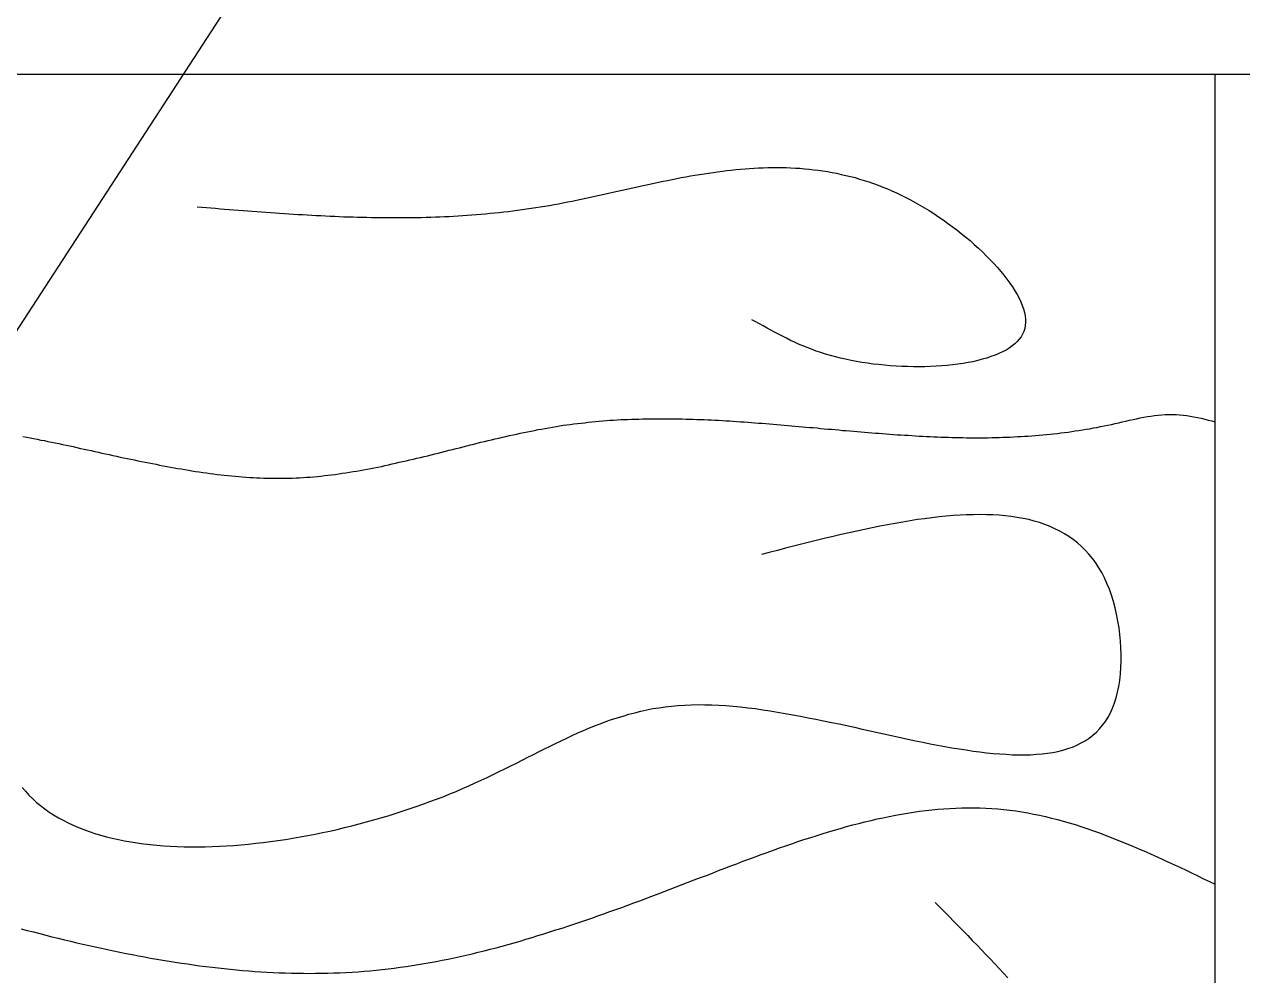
# Model space of a CAD drawing. Extents: x 443 to 1217, y -1921 to -677.
# Drawn here: x 705.76 to 716.09, y -877.91 to -869.84 of the extents above; entities that cross this region are included whole.
import ezdxf

# ---------------------------------------------------------------- set-up
doc = ezdxf.new("R2010")
doc.units = 0
doc.header["$MEASUREMENT"] = 0
doc.layers.get('0').update_dxf_attribs({"linetype": 'CONTINUOUS'})
doc.layers.add('1', color=7, linetype='CONTINUOUS')
doc.layers.add('6', color=7, linetype='CONTINUOUS')

msp = doc.modelspace()

# ---------------------------------------------------------------- linework, layer by layer
at = {"color": 7, "linetype": 'Continuous'}
msp.add_line((702.489, -877.373), (714.193, -859.382), dxfattribs=at)
at = {"layer": '1', "color": 7}
for p, q in [((712.067, -871.057), (712.106, -871.056)), ((712.106, -871.056), (712.145, -871.056)), ((712.145, -871.056), (712.183, -871.056)), ((712.183, -871.056), (712.222, -871.057)), ((711.217, -871.165), (711.256, -871.158)), ((711.256, -871.158), (711.294, -871.15)), ((711.294, -871.15), (711.333, -871.142)), ((711.333, -871.142), (711.371, -871.135)), ((711.371, -871.135), (711.41, -871.128)), ((711.41, -871.128), (711.448, -871.122)), ((711.448, -871.122), (711.487, -871.115)), ((711.487, -871.115), (711.526, -871.109)), ((711.526, -871.109), (711.564, -871.103)), ((711.564, -871.103), (711.603, -871.098)), ((711.603, -871.098), (711.641, -871.092)), ((711.641, -871.092), (711.681, -871.087)), ((711.681, -871.087), (711.719, -871.082)), ((711.719, -871.082), (711.757, -871.078)), ((711.757, -871.078), (711.796, -871.074)), ((711.796, -871.074), (711.834, -871.071)), ((711.834, -871.071), (711.874, -871.067)), ((711.874, -871.067), (711.912, -871.064)), ((711.912, -871.064), (711.951, -871.062)), ((711.951, -871.062), (711.989, -871.06)), ((711.989, -871.06), (712.028, -871.059)), ((712.028, -871.059), (712.067, -871.057)), ((712.222, -871.057), (712.26, -871.059)), ((712.26, -871.059), (712.3, -871.061)), ((712.3, -871.061), (712.339, -871.063)), ((712.339, -871.063), (712.377, -871.066)), ((712.377, -871.066), (712.416, -871.071)), ((712.416, -871.071), (712.455, -871.075)), ((712.455, -871.075), (712.494, -871.079)), ((712.494, -871.079), (712.533, -871.085)), ((712.533, -871.085), (712.572, -871.091)), ((712.572, -871.091), (712.611, -871.098)), ((712.611, -871.098), (712.649, -871.105)), ((712.649, -871.105), (712.689, -871.114)), ((712.689, -871.114), (712.728, -871.123)), ((712.728, -871.123), (712.767, -871.133)), ((712.767, -871.133), (712.806, -871.142)), ((712.806, -871.142), (712.845, -871.154)), ((712.845, -871.154), (712.884, -871.166)), ((710.754, -871.266), (710.793, -871.257)), ((710.793, -871.257), (710.832, -871.248)), ((710.832, -871.248), (710.87, -871.239)), ((710.87, -871.239), (710.909, -871.231)), ((710.909, -871.231), (710.947, -871.222)), ((710.947, -871.222), (710.985, -871.213)), ((710.985, -871.213), (711.025, -871.206)), ((711.025, -871.206), (711.063, -871.197)), ((711.063, -871.197), (711.102, -871.189)), ((711.102, -871.189), (711.14, -871.181)), ((711.14, -871.181), (711.178, -871.173)), ((711.178, -871.173), (711.217, -871.165)), ((712.884, -871.166), (712.923, -871.178)), ((712.923, -871.178), (712.962, -871.193)), ((712.962, -871.193), (713.001, -871.207)), ((713.001, -871.207), (713.041, -871.222)), ((713.041, -871.222), (713.08, -871.237)), ((713.08, -871.237), (713.119, -871.255)), ((713.119, -871.255), (713.158, -871.272)), ((710.254, -871.369), (710.292, -871.363)), ((710.292, -871.363), (710.33, -871.355)), ((710.33, -871.355), (710.37, -871.347)), ((710.37, -871.347), (710.408, -871.34)), ((710.408, -871.34), (710.446, -871.332)), ((710.446, -871.332), (710.485, -871.323)), ((710.485, -871.323), (710.523, -871.316)), ((710.523, -871.316), (710.562, -871.307)), ((710.562, -871.307), (710.601, -871.299)), ((710.601, -871.299), (710.639, -871.291)), ((710.639, -871.291), (710.678, -871.282)), ((710.678, -871.282), (710.716, -871.273)), ((710.716, -871.273), (710.754, -871.266)), ((713.158, -871.272), (713.198, -871.291)), ((713.198, -871.291), (713.237, -871.31)), ((713.237, -871.31), (713.276, -871.331)), ((713.276, -871.331), (713.315, -871.352)), ((713.315, -871.352), (713.355, -871.375)), ((707.229, -871.39), (707.268, -871.392)), ((707.268, -871.392), (707.307, -871.395)), ((707.307, -871.395), (707.345, -871.399)), ((707.345, -871.399), (707.385, -871.402)), ((707.385, -871.402), (707.424, -871.405)), ((707.424, -871.405), (707.462, -871.408)), ((707.462, -871.408), (707.501, -871.412)), ((707.501, -871.412), (707.54, -871.415)), ((707.54, -871.415), (707.579, -871.417)), ((707.579, -871.417), (707.618, -871.42)), ((707.618, -871.42), (707.657, -871.424)), ((707.657, -871.424), (707.695, -871.427)), ((707.695, -871.427), (707.734, -871.429)), ((707.734, -871.429), (707.774, -871.432)), ((707.774, -871.432), (707.812, -871.436)), ((707.812, -871.436), (707.851, -871.438)), ((707.851, -871.438), (707.89, -871.441)), ((707.89, -871.441), (707.928, -871.443)), ((707.928, -871.443), (707.968, -871.445)), ((707.968, -871.445), (708.007, -871.449)), ((708.007, -871.449), (708.045, -871.451)), ((708.045, -871.451), (708.084, -871.453)), ((708.084, -871.453), (708.122, -871.455)), ((708.122, -871.455), (708.162, -871.457)), ((708.162, -871.457), (708.201, -871.46)), ((708.201, -871.46), (708.239, -871.462)), ((708.239, -871.462), (708.278, -871.464)), ((708.278, -871.464), (708.317, -871.466)), ((708.317, -871.466), (708.356, -871.468)), ((708.356, -871.468), (708.395, -871.469)), ((708.395, -871.469), (708.434, -871.472)), ((709.365, -871.47), (709.403, -871.468)), ((709.403, -871.468), (709.442, -871.466)), ((709.442, -871.466), (709.48, -871.464)), ((709.48, -871.464), (709.519, -871.461)), ((709.519, -871.461), (709.558, -871.458)), ((709.558, -871.458), (709.597, -871.455)), ((709.597, -871.455), (709.635, -871.452)), ((709.635, -871.452), (709.674, -871.449)), ((709.674, -871.449), (709.712, -871.444)), ((709.712, -871.444), (709.752, -871.441)), ((709.752, -871.441), (709.79, -871.437)), ((709.79, -871.437), (709.829, -871.432)), ((709.829, -871.432), (709.867, -871.428)), ((709.867, -871.428), (709.906, -871.424)), ((709.906, -871.424), (709.945, -871.418)), ((709.945, -871.418), (709.984, -871.413)), ((709.984, -871.413), (710.022, -871.407)), ((710.022, -871.407), (710.06, -871.402)), ((710.06, -871.402), (710.099, -871.395)), ((710.099, -871.395), (710.137, -871.39)), ((710.137, -871.39), (710.177, -871.383)), ((710.177, -871.383), (710.215, -871.377)), ((710.215, -871.377), (710.254, -871.369)), ((713.355, -871.375), (713.395, -871.397)), ((713.395, -871.397), (713.434, -871.421)), ((713.434, -871.421), (713.473, -871.446)), ((713.473, -871.446), (713.513, -871.473)), ((708.434, -871.472), (708.472, -871.473)), ((708.472, -871.473), (708.511, -871.474)), ((708.511, -871.474), (708.55, -871.475)), ((708.55, -871.475), (708.589, -871.476)), ((708.589, -871.476), (708.628, -871.477)), ((708.628, -871.477), (708.666, -871.478)), ((708.666, -871.478), (708.705, -871.479)), ((708.705, -871.479), (708.745, -871.48)), ((708.745, -871.48), (708.783, -871.48)), ((708.783, -871.48), (708.822, -871.48)), ((708.822, -871.48), (708.86, -871.481)), ((708.86, -871.481), (708.899, -871.481)), ((708.899, -871.481), (708.939, -871.481)), ((708.939, -871.481), (708.977, -871.481)), ((708.977, -871.481), (709.016, -871.48)), ((709.016, -871.48), (709.054, -871.48)), ((709.054, -871.48), (709.093, -871.479)), ((709.093, -871.479), (709.132, -871.479)), ((709.132, -871.479), (709.171, -871.478)), ((709.171, -871.478), (709.21, -871.477)), ((709.21, -871.477), (709.248, -871.475)), ((709.248, -871.475), (709.287, -871.474)), ((709.287, -871.474), (709.325, -871.472)), ((709.325, -871.472), (709.365, -871.47)), ((713.513, -871.473), (713.552, -871.5)), ((713.552, -871.5), (713.591, -871.527)), ((713.591, -871.527), (713.63, -871.557)), ((713.63, -871.557), (713.668, -871.585)), ((713.668, -871.585), (713.707, -871.615)), ((713.707, -871.615), (713.744, -871.646)), ((713.744, -871.646), (713.781, -871.676)), ((713.781, -871.676), (713.817, -871.708)), ((713.817, -871.708), (713.852, -871.741)), ((713.852, -871.741), (713.886, -871.772)), ((713.886, -871.772), (713.919, -871.805)), ((713.919, -871.805), (713.952, -871.838)), ((713.952, -871.838), (713.983, -871.87)), ((713.983, -871.87), (714.013, -871.903)), ((714.013, -871.903), (714.041, -871.937)), ((714.041, -871.937), (714.068, -871.97)), ((714.068, -871.97), (714.093, -872.002)), ((714.093, -872.002), (714.117, -872.035)), ((714.117, -872.035), (714.14, -872.068)), ((714.14, -872.068), (714.161, -872.1)), ((714.161, -872.1), (714.18, -872.132)), ((714.18, -872.132), (714.196, -872.164)), ((714.196, -872.164), (714.211, -872.195)), ((714.211, -872.195), (714.223, -872.226)), ((714.223, -872.226), (714.234, -872.255)), ((714.234, -872.255), (714.242, -872.285)), ((714.242, -872.285), (714.247, -872.313)), ((711.964, -872.363), (711.931, -872.346)), ((711.996, -872.382), (711.964, -872.363)), ((712.027, -872.399), (711.996, -872.382)), ((712.06, -872.418), (712.027, -872.399)), ((714.249, -872.395), (714.245, -872.42)), ((714.247, -872.313), (714.25, -872.341)), ((714.252, -872.368), (714.249, -872.395)), ((714.25, -872.341), (714.252, -872.368)), ((712.091, -872.435), (712.06, -872.418)), ((712.124, -872.452), (712.091, -872.435)), ((712.157, -872.47), (712.124, -872.452)), ((712.191, -872.487), (712.157, -872.47)), ((712.224, -872.504), (712.191, -872.487)), ((714.213, -872.491), (714.198, -872.511)), ((714.226, -872.468), (714.213, -872.491)), ((714.237, -872.445), (714.226, -872.468)), ((714.245, -872.42), (714.237, -872.445)), ((712.258, -872.521), (712.224, -872.504)), ((712.293, -872.536), (712.258, -872.521)), ((712.328, -872.553), (712.293, -872.536)), ((712.364, -872.568), (712.328, -872.553)), ((712.401, -872.583), (712.364, -872.568)), ((712.438, -872.597), (712.401, -872.583)), ((712.476, -872.612), (712.438, -872.597)), ((714.086, -872.604), (714.056, -872.619)), ((714.112, -872.586), (714.086, -872.604)), ((714.137, -872.569), (714.112, -872.586)), ((714.16, -872.552), (714.137, -872.569)), ((714.181, -872.532), (714.16, -872.552)), ((714.198, -872.511), (714.181, -872.532)), ((712.515, -872.625), (712.476, -872.612)), ((712.556, -872.638), (712.515, -872.625)), ((712.597, -872.65), (712.556, -872.638)), ((712.639, -872.662), (712.597, -872.65)), ((712.682, -872.673), (712.639, -872.662)), ((712.726, -872.682), (712.682, -872.673)), ((712.772, -872.691), (712.726, -872.682)), ((712.817, -872.7), (712.772, -872.691)), ((712.864, -872.709), (712.817, -872.7)), ((712.911, -872.715), (712.864, -872.709)), ((713.806, -872.702), (713.764, -872.71)), ((713.846, -872.693), (713.806, -872.702)), ((713.885, -872.682), (713.846, -872.693)), ((713.922, -872.671), (713.885, -872.682)), ((713.958, -872.659), (713.922, -872.671)), ((713.993, -872.647), (713.958, -872.659)), ((714.026, -872.633), (713.993, -872.647)), ((714.056, -872.619), (714.026, -872.633)), ((712.959, -872.722), (712.911, -872.715)), ((713.007, -872.727), (712.959, -872.722)), ((713.056, -872.732), (713.007, -872.727)), ((713.105, -872.737), (713.056, -872.732)), ((713.154, -872.74), (713.105, -872.737)), ((713.203, -872.742), (713.154, -872.74)), ((713.252, -872.744), (713.203, -872.742)), ((713.301, -872.746), (713.252, -872.744)), ((713.35, -872.746), (713.301, -872.746)), ((713.398, -872.746), (713.35, -872.746)), ((713.446, -872.743), (713.398, -872.746)), ((713.494, -872.741), (713.446, -872.743)), ((713.541, -872.738), (713.494, -872.741)), ((713.588, -872.735), (713.541, -872.738)), ((713.634, -872.729), (713.588, -872.735)), ((713.678, -872.724), (713.634, -872.729)), ((713.722, -872.717), (713.678, -872.724)), ((713.764, -872.71), (713.722, -872.717)), ((710.423, -873.229), (710.453, -873.225)), ((710.453, -873.225), (710.484, -873.222)), ((710.484, -873.222), (710.514, -873.219)), ((710.514, -873.219), (710.545, -873.215)), ((710.545, -873.215), (710.576, -873.212)), ((710.576, -873.212), (710.606, -873.209)), ((710.606, -873.209), (710.637, -873.207)), ((710.637, -873.207), (710.667, -873.203)), ((710.667, -873.203), (710.698, -873.201)), ((710.698, -873.201), (710.728, -873.199)), ((710.728, -873.199), (710.759, -873.197)), ((710.759, -873.197), (710.789, -873.196)), ((710.789, -873.196), (710.82, -873.193)), ((710.82, -873.193), (710.85, -873.192)), ((710.85, -873.192), (710.881, -873.191)), ((710.881, -873.191), (710.912, -873.189)), ((710.912, -873.189), (710.943, -873.188)), ((710.943, -873.188), (710.973, -873.188)), ((710.973, -873.188), (711.004, -873.187)), ((711.004, -873.187), (711.034, -873.186)), ((711.034, -873.186), (711.065, -873.186)), ((711.065, -873.186), (711.095, -873.186)), ((711.095, -873.186), (711.127, -873.185)), ((711.127, -873.185), (711.157, -873.185)), ((711.157, -873.185), (711.188, -873.185)), ((711.188, -873.185), (711.219, -873.186)), ((711.219, -873.186), (711.249, -873.186)), ((711.249, -873.186), (711.28, -873.186)), ((711.28, -873.186), (711.311, -873.187)), ((711.311, -873.187), (711.342, -873.187)), ((711.342, -873.187), (711.372, -873.188)), ((711.372, -873.188), (711.403, -873.189)), ((711.403, -873.189), (711.434, -873.19)), ((711.434, -873.19), (711.465, -873.191)), ((711.465, -873.191), (711.495, -873.192)), ((711.495, -873.192), (711.526, -873.193)), ((711.526, -873.193), (711.557, -873.195)), ((711.557, -873.195), (711.588, -873.196)), ((711.588, -873.196), (711.618, -873.198)), ((711.618, -873.198), (711.649, -873.199)), ((711.649, -873.199), (711.681, -873.201)), ((711.681, -873.201), (711.711, -873.203)), ((711.711, -873.203), (711.742, -873.204)), ((711.742, -873.204), (711.773, -873.207)), ((711.773, -873.207), (711.804, -873.209)), ((711.804, -873.209), (711.834, -873.211)), ((711.834, -873.211), (711.865, -873.213)), ((711.865, -873.213), (711.896, -873.215)), ((711.896, -873.215), (711.927, -873.217)), ((711.927, -873.217), (711.957, -873.22)), ((711.957, -873.22), (711.989, -873.222)), ((711.989, -873.222), (712.02, -873.224)), ((712.02, -873.224), (712.05, -873.227)), ((715.01, -873.226), (715.041, -873.22)), ((715.041, -873.22), (715.071, -873.212)), ((715.071, -873.212), (715.102, -873.205)), ((715.102, -873.205), (715.132, -873.198)), ((715.132, -873.198), (715.163, -873.191)), ((715.163, -873.191), (715.193, -873.185)), ((715.193, -873.185), (715.224, -873.179)), ((715.224, -873.179), (715.253, -873.173)), ((715.253, -873.173), (715.284, -873.167)), ((715.284, -873.167), (715.314, -873.163)), ((715.314, -873.163), (715.345, -873.159)), ((715.345, -873.159), (715.375, -873.155)), ((715.375, -873.155), (715.406, -873.152)), ((715.406, -873.152), (715.436, -873.15)), ((715.436, -873.15), (715.467, -873.149)), ((715.467, -873.149), (715.496, -873.149)), ((715.496, -873.149), (715.527, -873.15)), ((715.527, -873.15), (715.557, -873.152)), ((715.557, -873.152), (715.588, -873.155)), ((715.588, -873.155), (715.618, -873.159)), ((715.618, -873.159), (715.648, -873.164)), ((715.648, -873.164), (715.678, -873.17)), ((715.678, -873.17), (715.709, -873.175)), ((715.709, -873.175), (715.739, -873.181)), ((715.739, -873.181), (715.77, -873.189)), ((715.77, -873.189), (715.799, -873.197)), ((715.799, -873.197), (715.83, -873.203)), ((715.83, -873.203), (715.86, -873.211)), ((709.846, -873.335), (709.877, -873.329)), ((709.877, -873.329), (709.907, -873.322)), ((709.907, -873.322), (709.938, -873.316)), ((709.938, -873.316), (709.967, -873.309)), ((709.967, -873.309), (709.998, -873.302)), ((709.998, -873.302), (710.028, -873.296)), ((710.028, -873.296), (710.059, -873.29)), ((710.059, -873.29), (710.089, -873.284)), ((710.089, -873.284), (710.119, -873.278)), ((710.119, -873.278), (710.149, -873.273)), ((710.149, -873.273), (710.18, -873.267)), ((710.18, -873.267), (710.21, -873.262)), ((710.21, -873.262), (710.241, -873.257)), ((710.241, -873.257), (710.271, -873.251)), ((710.271, -873.251), (710.302, -873.247)), ((710.302, -873.247), (710.331, -873.241)), ((710.331, -873.241), (710.362, -873.237)), ((710.362, -873.237), (710.392, -873.233)), ((710.392, -873.233), (710.423, -873.229)), ((712.05, -873.227), (712.082, -873.229)), ((712.082, -873.229), (712.112, -873.232)), ((712.112, -873.232), (712.143, -873.235)), ((712.143, -873.235), (712.174, -873.237)), ((712.174, -873.237), (712.205, -873.239)), ((712.205, -873.239), (712.236, -873.243)), ((712.236, -873.243), (712.267, -873.245)), ((712.267, -873.245), (712.297, -873.248)), ((712.297, -873.248), (712.329, -873.25)), ((712.329, -873.25), (712.36, -873.253)), ((712.36, -873.253), (712.39, -873.256)), ((712.39, -873.256), (712.422, -873.259)), ((712.422, -873.259), (712.452, -873.261)), ((712.452, -873.261), (712.484, -873.264)), ((712.484, -873.264), (712.514, -873.268)), ((712.514, -873.268), (712.545, -873.27)), ((712.545, -873.27), (712.576, -873.273)), ((712.576, -873.273), (712.607, -873.275)), ((712.607, -873.275), (712.637, -873.278)), ((712.637, -873.278), (712.669, -873.281)), ((712.669, -873.281), (712.7, -873.284)), ((712.7, -873.284), (712.731, -873.286)), ((712.731, -873.286), (712.762, -873.289)), ((712.762, -873.289), (712.792, -873.292)), ((712.792, -873.292), (712.824, -873.295)), ((712.824, -873.295), (712.854, -873.297)), ((712.854, -873.297), (712.885, -873.299)), ((712.885, -873.299), (712.916, -873.302)), ((712.916, -873.302), (712.947, -873.305)), ((712.947, -873.305), (712.979, -873.307)), ((712.979, -873.307), (713.009, -873.309)), ((713.009, -873.309), (713.04, -873.312)), ((713.04, -873.312), (713.071, -873.314)), ((713.071, -873.314), (713.102, -873.317)), ((713.102, -873.317), (713.133, -873.319)), ((713.133, -873.319), (713.164, -873.321)), ((713.164, -873.321), (713.194, -873.323)), ((713.194, -873.323), (713.226, -873.324)), ((713.226, -873.324), (713.256, -873.326)), ((713.256, -873.326), (713.287, -873.329)), ((713.287, -873.329), (713.319, -873.331)), ((714.305, -873.33), (714.337, -873.328)), ((714.337, -873.328), (714.367, -873.325)), ((714.367, -873.325), (714.398, -873.322)), ((714.398, -873.322), (714.428, -873.32)), ((714.428, -873.32), (714.459, -873.317)), ((714.459, -873.317), (714.489, -873.313)), ((714.489, -873.313), (714.521, -873.31)), ((714.521, -873.31), (714.551, -873.306)), ((714.551, -873.306), (714.582, -873.302)), ((714.582, -873.302), (714.612, -873.298)), ((714.612, -873.298), (714.643, -873.294)), ((714.643, -873.294), (714.673, -873.289)), ((714.673, -873.289), (714.704, -873.285)), ((714.704, -873.285), (714.734, -873.28)), ((714.734, -873.28), (714.766, -873.275)), ((714.766, -873.275), (714.796, -873.27)), ((714.796, -873.27), (714.827, -873.264)), ((714.827, -873.264), (714.857, -873.259)), ((714.857, -873.259), (714.888, -873.252)), ((714.888, -873.252), (714.918, -873.246)), ((714.918, -873.246), (714.949, -873.24)), ((714.949, -873.24), (714.98, -873.233)), ((714.98, -873.233), (715.01, -873.226)), ((705.751, -873.335), (705.781, -873.342)), ((705.781, -873.342), (705.812, -873.347)), ((705.812, -873.347), (705.842, -873.353)), ((705.842, -873.353), (705.873, -873.359)), ((705.873, -873.359), (705.903, -873.366)), ((705.903, -873.366), (705.934, -873.371)), ((705.934, -873.371), (705.964, -873.378)), ((705.964, -873.378), (705.995, -873.384)), ((705.995, -873.384), (706.026, -873.391)), ((706.026, -873.391), (706.056, -873.396)), ((706.056, -873.396), (706.087, -873.403)), ((706.087, -873.403), (706.117, -873.409)), ((706.117, -873.409), (706.148, -873.416)), ((706.148, -873.416), (706.178, -873.422)), ((706.178, -873.422), (706.209, -873.429)), ((706.209, -873.429), (706.239, -873.437)), ((709.424, -873.439), (709.454, -873.431)), ((709.454, -873.431), (709.485, -873.423)), ((709.485, -873.423), (709.514, -873.416)), ((709.514, -873.416), (709.545, -873.408)), ((709.545, -873.408), (709.575, -873.401)), ((709.575, -873.401), (709.604, -873.393)), ((709.604, -873.393), (709.635, -873.385)), ((709.635, -873.385), (709.666, -873.379)), ((709.666, -873.379), (709.696, -873.371)), ((709.696, -873.371), (709.725, -873.363)), ((709.725, -873.363), (709.756, -873.357)), ((709.756, -873.357), (709.786, -873.349)), ((709.786, -873.349), (709.817, -873.343)), ((709.817, -873.343), (709.846, -873.335)), ((713.319, -873.331), (713.349, -873.332)), ((713.349, -873.332), (713.38, -873.334)), ((713.38, -873.334), (713.411, -873.335)), ((713.411, -873.335), (713.442, -873.336)), ((713.442, -873.336), (713.473, -873.338)), ((713.473, -873.338), (713.504, -873.34)), ((713.504, -873.34), (713.534, -873.341)), ((713.534, -873.341), (713.566, -873.342)), ((713.566, -873.342), (713.597, -873.343)), ((713.597, -873.343), (713.627, -873.344)), ((713.627, -873.344), (713.659, -873.344)), ((713.659, -873.344), (713.689, -873.345)), ((713.689, -873.345), (713.72, -873.345)), ((713.72, -873.345), (713.751, -873.346)), ((713.751, -873.346), (713.782, -873.346)), ((713.782, -873.346), (713.812, -873.346)), ((713.812, -873.346), (713.843, -873.346)), ((713.843, -873.346), (713.874, -873.346)), ((713.874, -873.346), (713.905, -873.346)), ((713.905, -873.346), (713.935, -873.346)), ((713.935, -873.346), (713.967, -873.345)), ((713.967, -873.345), (713.998, -873.345)), ((713.998, -873.345), (714.028, -873.344)), ((714.028, -873.344), (714.059, -873.343)), ((714.059, -873.343), (714.09, -873.342)), ((714.09, -873.342), (714.121, -873.341)), ((714.121, -873.341), (714.151, -873.34)), ((714.151, -873.34), (714.182, -873.337)), ((714.182, -873.337), (714.213, -873.336)), ((714.213, -873.336), (714.244, -873.334)), ((714.244, -873.334), (714.274, -873.332)), ((714.274, -873.332), (714.305, -873.33)), ((706.239, -873.437), (706.27, -873.443)), ((706.27, -873.443), (706.3, -873.45)), ((706.3, -873.45), (706.331, -873.456)), ((706.331, -873.456), (706.361, -873.463)), ((706.361, -873.463), (706.392, -873.469)), ((706.392, -873.469), (706.422, -873.476)), ((706.422, -873.476), (706.453, -873.482)), ((706.453, -873.482), (706.483, -873.49)), ((706.483, -873.49), (706.514, -873.496)), ((706.514, -873.496), (706.544, -873.503)), ((706.544, -873.503), (706.575, -873.51)), ((706.575, -873.51), (706.605, -873.516)), ((706.605, -873.516), (706.636, -873.523)), ((706.636, -873.523), (706.666, -873.529)), ((706.666, -873.529), (706.697, -873.535)), ((706.697, -873.535), (706.727, -873.541)), ((709.002, -873.542), (709.032, -873.535)), ((709.032, -873.535), (709.062, -873.528)), ((709.062, -873.528), (709.092, -873.52)), ((709.092, -873.52), (709.123, -873.513)), ((709.123, -873.513), (709.152, -873.506)), ((709.152, -873.506), (709.183, -873.499)), ((709.183, -873.499), (709.213, -873.491)), ((709.213, -873.491), (709.243, -873.483)), ((709.243, -873.483), (709.273, -873.476)), ((709.273, -873.476), (709.304, -873.468)), ((709.304, -873.468), (709.333, -873.46)), ((709.333, -873.46), (709.364, -873.453)), ((709.364, -873.453), (709.394, -873.446)), ((709.394, -873.446), (709.424, -873.439)), ((706.727, -873.541), (706.758, -873.548)), ((706.758, -873.548), (706.788, -873.554)), ((706.788, -873.554), (706.819, -873.56)), ((706.819, -873.56), (706.849, -873.566)), ((706.849, -873.566), (706.88, -873.572)), ((706.88, -873.572), (706.91, -873.578)), ((706.91, -873.578), (706.941, -873.584)), ((706.941, -873.584), (706.971, -873.589)), ((706.971, -873.589), (707.002, -873.596)), ((707.002, -873.596), (707.033, -873.601)), ((707.033, -873.601), (707.063, -873.607)), ((707.063, -873.607), (707.094, -873.611)), ((707.094, -873.611), (707.124, -873.616)), ((707.124, -873.616), (707.155, -873.622)), ((707.155, -873.622), (707.185, -873.626)), ((707.185, -873.626), (707.216, -873.632)), ((707.216, -873.632), (707.246, -873.636)), ((707.246, -873.636), (707.277, -873.64)), ((708.52, -873.639), (708.55, -873.634)), ((708.55, -873.634), (708.58, -873.629)), ((708.58, -873.629), (708.611, -873.624)), ((708.611, -873.624), (708.64, -873.619)), ((708.64, -873.619), (708.671, -873.613)), ((708.671, -873.613), (708.701, -873.607)), ((708.701, -873.607), (708.73, -873.601)), ((708.73, -873.601), (708.761, -873.595)), ((708.761, -873.595), (708.791, -873.589)), ((708.791, -873.589), (708.821, -873.583)), ((708.821, -873.583), (708.851, -873.576)), ((708.851, -873.576), (708.882, -873.569)), ((708.882, -873.569), (708.911, -873.563)), ((708.911, -873.563), (708.942, -873.555)), ((708.942, -873.555), (708.971, -873.549)), ((708.971, -873.549), (709.002, -873.542)), ((707.277, -873.64), (707.307, -873.645)), ((707.307, -873.645), (707.338, -873.649)), ((707.338, -873.649), (707.368, -873.652)), ((707.368, -873.652), (707.399, -873.657)), ((707.399, -873.657), (707.429, -873.66)), ((707.429, -873.66), (707.459, -873.663)), ((707.459, -873.663), (707.489, -873.666)), ((707.489, -873.666), (707.52, -873.67)), ((707.52, -873.67), (707.55, -873.673)), ((707.55, -873.673), (707.581, -873.675)), ((707.581, -873.675), (707.611, -873.678)), ((707.611, -873.678), (707.642, -873.681)), ((707.642, -873.681), (707.672, -873.683)), ((707.672, -873.683), (707.703, -873.684)), ((707.703, -873.684), (707.733, -873.686)), ((707.733, -873.686), (707.763, -873.687)), ((707.763, -873.687), (707.793, -873.688)), ((707.793, -873.688), (707.824, -873.689)), ((707.824, -873.689), (707.854, -873.689)), ((707.854, -873.689), (707.885, -873.69)), ((707.885, -873.69), (707.915, -873.69)), ((707.915, -873.69), (707.945, -873.69)), ((707.945, -873.69), (707.975, -873.69)), ((707.975, -873.69), (708.006, -873.689)), ((708.006, -873.689), (708.036, -873.688)), ((708.036, -873.688), (708.067, -873.687)), ((708.067, -873.687), (708.096, -873.686)), ((708.096, -873.686), (708.127, -873.684)), ((708.127, -873.684), (708.157, -873.682)), ((708.157, -873.682), (708.188, -873.68)), ((708.188, -873.68), (708.217, -873.677)), ((708.217, -873.677), (708.248, -873.674)), ((708.248, -873.674), (708.278, -873.671)), ((708.278, -873.671), (708.309, -873.668)), ((708.309, -873.668), (708.338, -873.664)), ((708.338, -873.664), (708.369, -873.661)), ((708.369, -873.661), (708.399, -873.657)), ((708.399, -873.657), (708.429, -873.652)), ((708.429, -873.652), (708.459, -873.648)), ((708.459, -873.648), (708.49, -873.644)), ((708.49, -873.644), (708.52, -873.639)), ((713.272, -874.051), (713.21, -874.061)), ((713.335, -874.041), (713.272, -874.051)), ((713.396, -874.033), (713.335, -874.041)), ((713.457, -874.025), (713.396, -874.033)), ((713.518, -874.017), (713.457, -874.025)), ((713.578, -874.012), (713.518, -874.017)), ((713.637, -874.006), (713.578, -874.012)), ((713.696, -874.003), (713.637, -874.006)), ((713.752, -874), (713.696, -874.003)), ((713.809, -873.999), (713.752, -874)), ((713.866, -873.998), (713.809, -873.999)), ((713.92, -873.999), (713.866, -873.998)), ((713.975, -874.001), (713.92, -873.999)), ((714.028, -874.004), (713.975, -874.001)), ((714.079, -874.009), (714.028, -874.004)), ((714.131, -874.014), (714.079, -874.009)), ((714.181, -874.022), (714.131, -874.014)), ((714.23, -874.03), (714.181, -874.022)), ((714.278, -874.041), (714.23, -874.03)), ((714.325, -874.053), (714.278, -874.041)), ((712.755, -874.153), (712.689, -874.168)), ((712.821, -874.138), (712.755, -874.153)), ((712.887, -874.124), (712.821, -874.138)), ((712.952, -874.11), (712.887, -874.124)), ((713.017, -874.097), (712.952, -874.11)), ((713.082, -874.084), (713.017, -874.097)), ((713.145, -874.073), (713.082, -874.084)), ((713.21, -874.061), (713.145, -874.073)), ((714.37, -874.066), (714.325, -874.053)), ((714.415, -874.082), (714.37, -874.066)), ((714.459, -874.099), (714.415, -874.082)), ((714.5, -874.118), (714.459, -874.099)), ((714.541, -874.138), (714.5, -874.118)), ((714.581, -874.16), (714.541, -874.138)), ((712.352, -874.25), (712.284, -874.267)), ((712.42, -874.233), (712.352, -874.25)), ((712.487, -874.216), (712.42, -874.233)), ((712.555, -874.199), (712.487, -874.216)), ((712.621, -874.184), (712.555, -874.199)), ((712.689, -874.168), (712.621, -874.184)), ((714.619, -874.184), (714.581, -874.16)), ((714.656, -874.21), (714.619, -874.184)), ((714.691, -874.238), (714.656, -874.21)), ((714.726, -874.268), (714.691, -874.238)), ((712.079, -874.319), (712.012, -874.337)), ((712.148, -874.302), (712.079, -874.319)), ((712.216, -874.284), (712.148, -874.302)), ((712.284, -874.267), (712.216, -874.284)), ((714.757, -874.3), (714.726, -874.268)), ((714.789, -874.333), (714.757, -874.3)), ((714.818, -874.369), (714.789, -874.333)), ((714.847, -874.408), (714.818, -874.369)), ((714.873, -874.448), (714.847, -874.408)), ((714.898, -874.49), (714.873, -874.448)), ((714.921, -874.535), (714.898, -874.49)), ((714.942, -874.582), (714.921, -874.535)), ((714.962, -874.631), (714.942, -874.582)), ((714.98, -874.682), (714.962, -874.631)), ((714.996, -874.734), (714.98, -874.682)), ((715.011, -874.789), (714.996, -874.734)), ((715.023, -874.843), (715.011, -874.789)), ((715.035, -874.9), (715.023, -874.843)), ((715.044, -874.957), (715.035, -874.9)), ((715.051, -875.013), (715.044, -874.957)), ((715.057, -875.07), (715.051, -875.013)), ((715.06, -875.127), (715.057, -875.07)), ((715.062, -875.184), (715.06, -875.127)), ((715.062, -875.24), (715.062, -875.184)), ((715.06, -875.295), (715.062, -875.24)), ((715.05, -875.403), (715.056, -875.349)), ((715.056, -875.349), (715.06, -875.295)), ((715.032, -875.503), (715.043, -875.454)), ((715.043, -875.454), (715.05, -875.403)), ((714.99, -875.638), (715.006, -875.595)), ((715.006, -875.595), (715.02, -875.551)), ((715.02, -875.551), (715.032, -875.503)), ((710.839, -875.706), (710.889, -875.69)), ((710.889, -875.69), (710.938, -875.677)), ((710.938, -875.677), (710.99, -875.665)), ((710.99, -875.665), (711.041, -875.654)), ((711.041, -875.654), (711.092, -875.643)), ((711.092, -875.643), (711.144, -875.635)), ((711.144, -875.635), (711.198, -875.627)), ((711.198, -875.627), (711.251, -875.621)), ((711.251, -875.621), (711.307, -875.616)), ((711.307, -875.616), (711.362, -875.612)), ((711.362, -875.612), (711.418, -875.61)), ((711.418, -875.61), (711.476, -875.609)), ((711.476, -875.609), (711.533, -875.61)), ((711.533, -875.61), (711.592, -875.611)), ((711.592, -875.611), (711.652, -875.614)), ((711.652, -875.614), (711.712, -875.617)), ((711.712, -875.617), (711.773, -875.623)), ((711.773, -875.623), (711.835, -875.628)), ((711.835, -875.628), (711.897, -875.636)), ((711.897, -875.636), (711.96, -875.643)), ((711.96, -875.643), (712.023, -875.652)), ((712.023, -875.652), (712.087, -875.662)), ((712.087, -875.662), (712.15, -875.672)), ((712.15, -875.672), (712.215, -875.683)), ((712.215, -875.683), (712.279, -875.695)), ((712.279, -875.695), (712.344, -875.707)), ((714.951, -875.716), (714.972, -875.678)), ((714.972, -875.678), (714.99, -875.638)), ((710.55, -875.809), (710.598, -875.789)), ((710.598, -875.789), (710.645, -875.771)), ((710.645, -875.771), (710.693, -875.753)), ((710.693, -875.753), (710.742, -875.736)), ((710.742, -875.736), (710.79, -875.721)), ((710.79, -875.721), (710.839, -875.706)), ((712.344, -875.707), (712.41, -875.72)), ((712.41, -875.72), (712.475, -875.733)), ((712.475, -875.733), (712.54, -875.746)), ((712.54, -875.746), (712.606, -875.759)), ((712.606, -875.759), (712.671, -875.773)), ((712.671, -875.773), (712.737, -875.787)), ((712.737, -875.787), (712.802, -875.801)), ((712.802, -875.801), (712.867, -875.817)), ((714.879, -875.815), (714.905, -875.784)), ((714.905, -875.784), (714.929, -875.751)), ((714.929, -875.751), (714.951, -875.716)), ((710.315, -875.915), (710.362, -875.893)), ((710.362, -875.893), (710.409, -875.871)), ((710.409, -875.871), (710.457, -875.849)), ((710.457, -875.849), (710.504, -875.829)), ((710.504, -875.829), (710.55, -875.809)), ((712.867, -875.817), (712.933, -875.831)), ((712.933, -875.831), (712.997, -875.845)), ((712.997, -875.845), (713.063, -875.859)), ((713.063, -875.859), (713.127, -875.873)), ((713.127, -875.873), (713.191, -875.888)), ((713.191, -875.888), (713.254, -875.901)), ((713.254, -875.901), (713.319, -875.915)), ((714.758, -875.915), (714.791, -875.893)), ((714.791, -875.893), (714.823, -875.869)), ((714.823, -875.869), (714.852, -875.843)), ((714.852, -875.843), (714.879, -875.815)), ((710.08, -876.031), (710.128, -876.007)), ((710.128, -876.007), (710.174, -875.983)), ((710.174, -875.983), (710.221, -875.961)), ((710.221, -875.961), (710.268, -875.938)), ((710.268, -875.938), (710.315, -875.915)), ((713.319, -875.915), (713.382, -875.927)), ((713.382, -875.927), (713.444, -875.94)), ((713.444, -875.94), (713.506, -875.952)), ((713.506, -875.952), (713.567, -875.963)), ((713.567, -875.963), (713.628, -875.974)), ((713.628, -875.974), (713.688, -875.983)), ((713.688, -875.983), (713.748, -875.993)), ((713.748, -875.993), (713.807, -876.002)), ((713.807, -876.002), (713.865, -876.01)), ((713.865, -876.01), (713.921, -876.016)), ((714.438, -876.02), (714.483, -876.014)), ((714.483, -876.014), (714.526, -876.005)), ((714.526, -876.005), (714.569, -875.994)), ((714.569, -875.994), (714.61, -875.982)), ((714.61, -875.982), (714.649, -875.968)), ((714.649, -875.968), (714.686, -875.952)), ((714.686, -875.952), (714.723, -875.934)), ((714.723, -875.934), (714.758, -875.915)), ((709.887, -876.128), (709.936, -876.104)), ((709.936, -876.104), (709.984, -876.079)), ((709.984, -876.079), (710.032, -876.055)), ((710.032, -876.055), (710.08, -876.031)), ((713.921, -876.016), (713.978, -876.022)), ((713.978, -876.022), (714.034, -876.027)), ((714.034, -876.027), (714.088, -876.03)), ((714.088, -876.03), (714.141, -876.034)), ((714.141, -876.034), (714.194, -876.035)), ((714.194, -876.035), (714.245, -876.035)), ((714.245, -876.035), (714.294, -876.034)), ((714.294, -876.034), (714.343, -876.03)), ((714.343, -876.03), (714.391, -876.026)), ((714.391, -876.026), (714.438, -876.02)), ((709.687, -876.226), (709.739, -876.201)), ((709.739, -876.201), (709.789, -876.177)), ((709.789, -876.177), (709.838, -876.153)), ((709.838, -876.153), (709.887, -876.128)), ((705.745, -876.31), (705.774, -876.343)), ((709.425, -876.344), (709.478, -876.321)), ((709.478, -876.321), (709.531, -876.297)), ((709.531, -876.297), (709.585, -876.273)), ((709.585, -876.273), (709.636, -876.25)), ((709.636, -876.25), (709.687, -876.226)), ((705.774, -876.343), (705.803, -876.376)), ((705.803, -876.376), (705.835, -876.407)), ((705.835, -876.407), (705.867, -876.437)), ((709.201, -876.431), (709.258, -876.411)), ((709.258, -876.411), (709.315, -876.389)), ((709.315, -876.389), (709.37, -876.366)), ((709.37, -876.366), (709.425, -876.344)), ((705.867, -876.437), (705.901, -876.465)), ((705.901, -876.465), (705.937, -876.492)), ((705.937, -876.492), (705.974, -876.519)), ((705.974, -876.519), (706.012, -876.544)), ((708.908, -876.532), (708.968, -876.513)), ((708.968, -876.513), (709.027, -876.493)), ((709.027, -876.493), (709.086, -876.473)), ((709.086, -876.473), (709.143, -876.452)), ((709.143, -876.452), (709.201, -876.431)), ((713.199, -876.537), (713.251, -876.528)), ((713.251, -876.528), (713.302, -876.521)), ((713.302, -876.521), (713.353, -876.513)), ((713.353, -876.513), (713.405, -876.507)), ((713.405, -876.507), (713.456, -876.501)), ((713.456, -876.501), (713.507, -876.496)), ((713.507, -876.496), (713.558, -876.491)), ((713.558, -876.491), (713.61, -876.488)), ((713.61, -876.488), (713.661, -876.486)), ((713.661, -876.486), (713.712, -876.484)), ((713.712, -876.484), (713.763, -876.483)), ((713.763, -876.483), (713.813, -876.483)), ((713.813, -876.483), (713.865, -876.484)), ((713.865, -876.484), (713.916, -876.486)), ((713.916, -876.486), (713.966, -876.489)), ((713.966, -876.489), (714.017, -876.492)), ((714.017, -876.492), (714.067, -876.498)), ((714.067, -876.498), (714.119, -876.503)), ((714.119, -876.503), (714.169, -876.51)), ((714.169, -876.51), (714.219, -876.517)), ((714.219, -876.517), (714.27, -876.526)), ((714.27, -876.526), (714.32, -876.536)), ((706.012, -876.544), (706.052, -876.568)), ((706.052, -876.568), (706.093, -876.589)), ((706.093, -876.589), (706.134, -876.611)), ((706.134, -876.611), (706.178, -876.631)), ((706.178, -876.631), (706.222, -876.65)), ((708.541, -876.635), (708.603, -876.62)), ((708.603, -876.62), (708.665, -876.602)), ((708.665, -876.602), (708.726, -876.586)), ((708.726, -876.586), (708.787, -876.569)), ((708.787, -876.569), (708.848, -876.55)), ((708.848, -876.55), (708.908, -876.532)), ((712.734, -876.643), (712.787, -876.629)), ((712.787, -876.629), (712.838, -876.616)), ((712.838, -876.616), (712.889, -876.602)), ((712.889, -876.602), (712.942, -876.59)), ((712.942, -876.59), (712.993, -876.578)), ((712.993, -876.578), (713.045, -876.568)), ((713.045, -876.568), (713.096, -876.557)), ((713.096, -876.557), (713.148, -876.547)), ((713.148, -876.547), (713.199, -876.537)), ((714.32, -876.536), (714.37, -876.547)), ((714.37, -876.547), (714.42, -876.558)), ((714.42, -876.558), (714.471, -876.571)), ((714.471, -876.571), (714.521, -876.583)), ((714.521, -876.583), (714.571, -876.597)), ((714.571, -876.597), (714.621, -876.611)), ((714.621, -876.611), (714.671, -876.626)), ((714.671, -876.626), (714.72, -876.643)), ((706.222, -876.65), (706.267, -876.668)), ((706.267, -876.668), (706.314, -876.685)), ((706.314, -876.685), (706.361, -876.701)), ((706.361, -876.701), (706.41, -876.716)), ((706.41, -876.716), (706.459, -876.729)), ((706.459, -876.729), (706.509, -876.742)), ((708.04, -876.741), (708.103, -876.73)), ((708.103, -876.73), (708.166, -876.718)), ((708.166, -876.718), (708.229, -876.706)), ((708.229, -876.706), (708.291, -876.693)), ((708.291, -876.693), (708.354, -876.68)), ((708.354, -876.68), (708.417, -876.666)), ((708.417, -876.666), (708.479, -876.65)), ((708.479, -876.65), (708.541, -876.635)), ((712.373, -876.753), (712.424, -876.737)), ((712.424, -876.737), (712.476, -876.72)), ((712.476, -876.72), (712.527, -876.704)), ((712.527, -876.704), (712.58, -876.687)), ((712.58, -876.687), (712.631, -876.672)), ((712.631, -876.672), (712.683, -876.658)), ((712.683, -876.658), (712.734, -876.643)), ((714.72, -876.643), (714.77, -876.659)), ((714.77, -876.659), (714.82, -876.677)), ((714.82, -876.677), (714.871, -876.694)), ((714.871, -876.694), (714.92, -876.713)), ((714.92, -876.713), (714.97, -876.732)), ((714.97, -876.732), (715.019, -876.751)), ((706.509, -876.742), (706.562, -876.753)), ((706.562, -876.753), (706.613, -876.764)), ((706.613, -876.764), (706.666, -876.772)), ((706.666, -876.772), (706.721, -876.781)), ((706.721, -876.781), (706.775, -876.789)), ((706.775, -876.789), (706.831, -876.795)), ((706.831, -876.795), (706.886, -876.801)), ((706.886, -876.801), (706.943, -876.805)), ((706.943, -876.805), (707.001, -876.808)), ((707.001, -876.808), (707.059, -876.812)), ((707.059, -876.812), (707.118, -876.813)), ((707.118, -876.813), (707.176, -876.814)), ((707.176, -876.814), (707.235, -876.814)), ((707.235, -876.814), (707.296, -876.813)), ((707.296, -876.813), (707.356, -876.812)), ((707.356, -876.812), (707.417, -876.808)), ((707.417, -876.808), (707.478, -876.805)), ((707.478, -876.805), (707.539, -876.802)), ((707.539, -876.802), (707.601, -876.796)), ((707.601, -876.796), (707.664, -876.791)), ((707.664, -876.791), (707.726, -876.784)), ((707.726, -876.784), (707.789, -876.777)), ((707.789, -876.777), (707.851, -876.769)), ((707.851, -876.769), (707.914, -876.76)), ((707.914, -876.76), (707.977, -876.751)), ((707.977, -876.751), (708.04, -876.741)), ((712.114, -876.842), (712.166, -876.824)), ((712.166, -876.824), (712.218, -876.806)), ((712.218, -876.806), (712.269, -876.788)), ((712.269, -876.788), (712.321, -876.77)), ((712.321, -876.77), (712.373, -876.753)), ((715.019, -876.751), (715.069, -876.771)), ((715.069, -876.771), (715.118, -876.791)), ((715.118, -876.791), (715.168, -876.812)), ((715.168, -876.812), (715.217, -876.833)), ((715.217, -876.833), (715.267, -876.855)), ((711.804, -876.957), (711.856, -876.937)), ((711.856, -876.937), (711.907, -876.919)), ((711.907, -876.919), (711.959, -876.899)), ((711.959, -876.899), (712.011, -876.879)), ((712.011, -876.879), (712.062, -876.861)), ((712.062, -876.861), (712.114, -876.842)), ((715.267, -876.855), (715.316, -876.877)), ((715.316, -876.877), (715.366, -876.899)), ((715.366, -876.899), (715.415, -876.922)), ((715.415, -876.922), (715.464, -876.945)), ((711.547, -877.056), (711.598, -877.036)), ((711.598, -877.036), (711.649, -877.015)), ((711.649, -877.015), (711.701, -876.996)), ((711.701, -876.996), (711.753, -876.976)), ((711.753, -876.976), (711.804, -876.957)), ((715.464, -876.945), (715.515, -876.968)), ((715.515, -876.968), (715.564, -876.99)), ((715.564, -876.99), (715.613, -877.013)), ((715.613, -877.013), (715.663, -877.037)), ((715.663, -877.037), (715.712, -877.061)), ((711.289, -877.154), (711.341, -877.134)), ((711.341, -877.134), (711.392, -877.115)), ((711.392, -877.115), (711.443, -877.095)), ((711.443, -877.095), (711.495, -877.075)), ((711.495, -877.075), (711.547, -877.056)), ((715.712, -877.061), (715.761, -877.084)), ((715.761, -877.084), (715.811, -877.108)), ((715.811, -877.108), (715.86, -877.132)), ((710.983, -877.271), (711.033, -877.251)), ((711.033, -877.251), (711.084, -877.232)), ((711.084, -877.232), (711.136, -877.213)), ((711.136, -877.213), (711.187, -877.193)), ((711.187, -877.193), (711.238, -877.174)), ((711.238, -877.174), (711.289, -877.154)), ((710.728, -877.363), (710.778, -877.346)), ((710.778, -877.346), (710.829, -877.327)), ((710.829, -877.327), (710.881, -877.309)), ((710.881, -877.309), (710.932, -877.289)), ((710.932, -877.289), (710.983, -877.271)), ((713.486, -877.285), (713.526, -877.325)), ((713.526, -877.325), (713.565, -877.365)), ((710.423, -877.47), (710.473, -877.453)), ((710.473, -877.453), (710.524, -877.435)), ((710.524, -877.435), (710.576, -877.418)), ((710.576, -877.418), (710.626, -877.399)), ((710.626, -877.399), (710.677, -877.382)), ((710.677, -877.382), (710.728, -877.363)), ((713.565, -877.365), (713.605, -877.406)), ((713.605, -877.406), (713.644, -877.446)), ((713.644, -877.446), (713.684, -877.486)), ((705.737, -877.509), (705.789, -877.522)), ((705.789, -877.522), (705.841, -877.536)), ((705.841, -877.536), (705.894, -877.55)), ((705.894, -877.55), (705.946, -877.563)), ((705.946, -877.563), (705.998, -877.576)), ((710.118, -877.567), (710.169, -877.552)), ((710.169, -877.552), (710.22, -877.535)), ((710.22, -877.535), (710.27, -877.519)), ((710.27, -877.519), (710.322, -877.503)), ((710.322, -877.503), (710.372, -877.486)), ((710.372, -877.486), (710.423, -877.47)), ((713.684, -877.486), (713.723, -877.527)), ((713.723, -877.527), (713.762, -877.567)), ((705.998, -877.576), (706.051, -877.589)), ((706.051, -877.589), (706.103, -877.602)), ((706.103, -877.602), (706.155, -877.614)), ((706.155, -877.614), (706.208, -877.627)), ((706.208, -877.627), (706.26, -877.639)), ((706.26, -877.639), (706.312, -877.651)), ((706.312, -877.651), (706.364, -877.662)), ((706.364, -877.662), (706.417, -877.674)), ((709.764, -877.669), (709.814, -877.655)), ((709.814, -877.655), (709.865, -877.641)), ((709.865, -877.641), (709.915, -877.627)), ((709.915, -877.627), (709.966, -877.613)), ((709.966, -877.613), (710.016, -877.597)), ((710.016, -877.597), (710.068, -877.582)), ((710.068, -877.582), (710.118, -877.567)), ((713.762, -877.567), (713.8, -877.607)), ((713.8, -877.607), (713.84, -877.648)), ((713.84, -877.648), (713.878, -877.688)), ((706.417, -877.674), (706.469, -877.685)), ((706.469, -877.685), (706.521, -877.696)), ((706.521, -877.696), (706.574, -877.706)), ((706.574, -877.706), (706.626, -877.717)), ((706.626, -877.717), (706.678, -877.727)), ((706.678, -877.727), (706.731, -877.737)), ((706.731, -877.737), (706.782, -877.747)), ((706.782, -877.747), (706.834, -877.757)), ((706.834, -877.757), (706.886, -877.765)), ((706.886, -877.765), (706.939, -877.774)), ((709.307, -877.775), (709.357, -877.765)), ((709.357, -877.765), (709.408, -877.754)), ((709.408, -877.754), (709.458, -877.744)), ((709.458, -877.744), (709.51, -877.732)), ((709.51, -877.732), (709.561, -877.72)), ((709.561, -877.72), (709.611, -877.708)), ((709.611, -877.708), (709.662, -877.696)), ((709.662, -877.696), (709.712, -877.682)), ((709.712, -877.682), (709.764, -877.669)), ((713.878, -877.688), (713.916, -877.727)), ((713.916, -877.727), (713.953, -877.767)), ((713.953, -877.767), (713.991, -877.807)), ((706.939, -877.774), (706.991, -877.783)), ((706.991, -877.783), (707.042, -877.791)), ((707.042, -877.791), (707.095, -877.799)), ((707.095, -877.799), (707.147, -877.807)), ((707.147, -877.807), (707.199, -877.814)), ((707.199, -877.814), (707.25, -877.822)), ((707.25, -877.822), (707.303, -877.829)), ((707.303, -877.829), (707.355, -877.835)), ((707.355, -877.835), (707.406, -877.84)), ((707.406, -877.84), (707.459, -877.846)), ((707.459, -877.846), (707.51, -877.851)), ((707.51, -877.851), (707.562, -877.857)), ((707.562, -877.857), (707.613, -877.861)), ((707.613, -877.861), (707.666, -877.866)), ((707.666, -877.866), (707.717, -877.87)), ((707.717, -877.87), (707.769, -877.873)), ((707.769, -877.873), (707.82, -877.876)), ((708.542, -877.876), (708.593, -877.873)), ((708.593, -877.873), (708.644, -877.869)), ((708.644, -877.869), (708.694, -877.864)), ((708.694, -877.864), (708.746, -877.86)), ((708.746, -877.86), (708.797, -877.855)), ((708.797, -877.855), (708.848, -877.848)), ((708.848, -877.848), (708.899, -877.843)), ((708.899, -877.843), (708.951, -877.835)), ((708.951, -877.835), (709.001, -877.829)), ((709.001, -877.829), (709.052, -877.821)), ((709.052, -877.821), (709.103, -877.812)), ((709.103, -877.812), (709.154, -877.803)), ((709.154, -877.803), (709.205, -877.795)), ((709.205, -877.795), (709.256, -877.785)), ((709.256, -877.785), (709.307, -877.775)), ((713.991, -877.807), (714.028, -877.846)), ((714.028, -877.846), (714.064, -877.885)), ((707.82, -877.876), (707.873, -877.879)), ((707.873, -877.879), (707.924, -877.881)), ((707.924, -877.881), (707.975, -877.883)), ((707.975, -877.883), (708.028, -877.885)), ((708.028, -877.885), (708.079, -877.886)), ((708.079, -877.886), (708.13, -877.886)), ((708.13, -877.886), (708.182, -877.887)), ((708.182, -877.887), (708.233, -877.886)), ((708.233, -877.886), (708.285, -877.886)), ((708.285, -877.886), (708.336, -877.885)), ((708.336, -877.885), (708.387, -877.883)), ((708.387, -877.883), (708.438, -877.882)), ((708.438, -877.882), (708.49, -877.879)), ((708.49, -877.879), (708.542, -877.876)), ((714.064, -877.885), (714.101, -877.924))]:
    msp.add_line(p, q, dxfattribs=at)
at = {"layer": '6', "color": 3, "linetype": 'Continuous'}
for p, q in [((720.034, -870.268), (648.612, -870.268)), ((715.86, -888.819), (715.86, -870.268)), ((715.86, -888.819), (715.86, -870.268))]:
    msp.add_line(p, q, dxfattribs=at)

doc.saveas('drawing.dxf')
